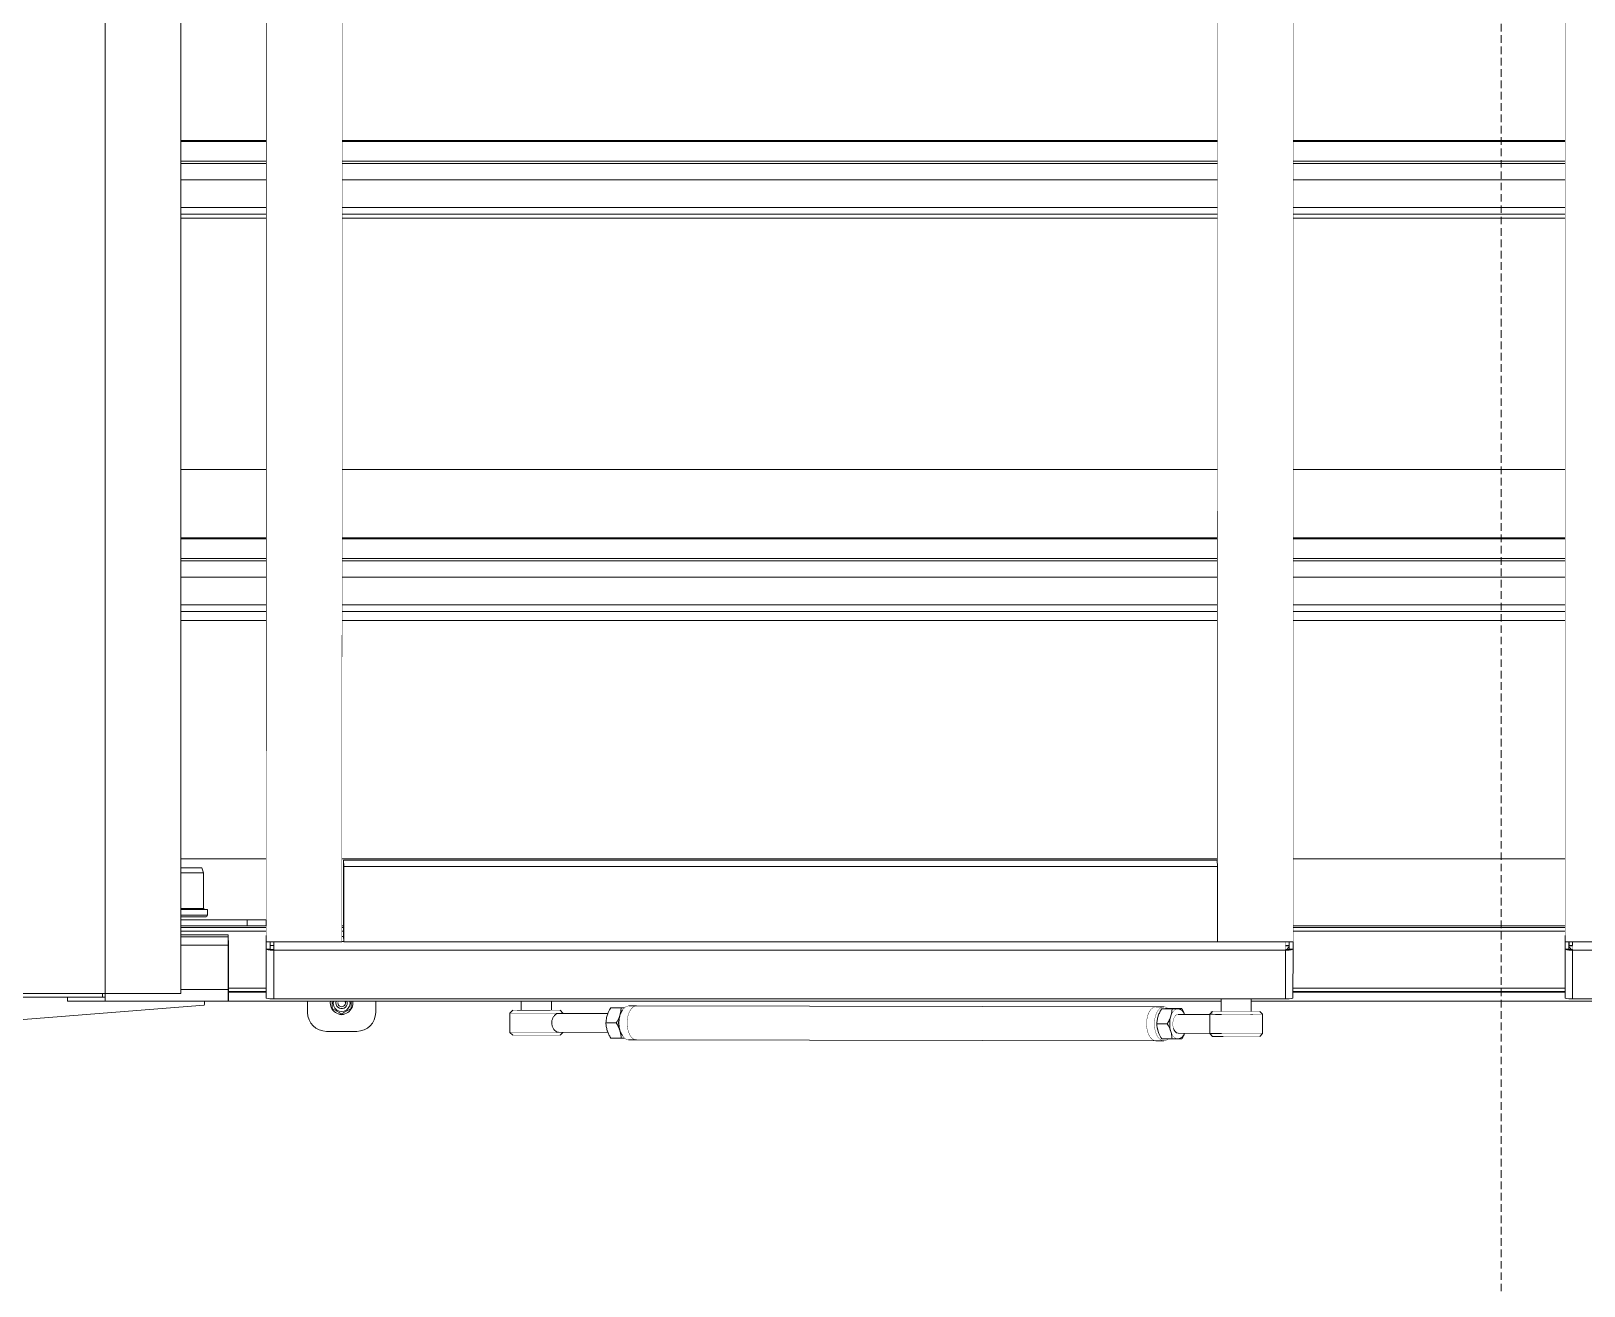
# Model space of a CAD drawing. Header units: millimetres. Extents: x -16985 to -606, y 2122 to 9380.
# Drawn here: x -13073 to -12252, y 4606 to 5269 of the extents above; entities that cross this region are included whole.
import ezdxf

# ---------------------------------------------------------------- set-up
doc = ezdxf.new("R2010")
doc.units = ezdxf.units.MM
for name, pattern in [('K5LT32768', [0]), ('K5LT_DASHED', [6, 4, -2]), ('K5LT_THIN', [0])]:
    doc.linetypes.add(name, pattern=pattern)

msp = doc.modelspace()

# ---------------------------------------------------------------- linework, layer by layer
at = {"color": 7, "linetype": 'K5LT_DASHED', "lineweight": 18}
msp.add_line((-12295.4206714465, 8086.795461606659), (-12295.4206714465, 4065.413253074907), dxfattribs=at)
at = {"color": 7, "linetype": 'K5LT_THIN', "lineweight": 18}
for p, q in [((-13033.5542085711, 4760.1868339749), (-13033.5542085711, 5798.1868339749)), ((-12993.5542085711, 5798.1868339749), (-12993.5542085711, 4760.1868339749)), ((-12948.3922817716, 5211.1576362704), (-12993.5542085711, 5211.1576362704)), ((-12445.3950760165, 5211.1576362704), (-12908.2922966318, 5211.1576362704)), ((-12261.5566194786, 5211.1576362704), (-12405.2950908767, 5211.1576362704)), ((-12948.3946919496, 5200.1564651318), (-12993.5542085711, 5200.1564651318)), ((-12445.3974861945, 5200.1564651318), (-12908.2946987876, 5200.1564651318)), ((-12261.5566271352, 5200.1564651318), (-12405.2974930325, 5200.1564651318)), ((-12948.4002212514, 5175.6564651318), (-12993.5542085711, 5175.6564651318)), ((-12445.4030154963, 5175.6564651318), (-12908.3002096807, 5175.6564651318)), ((-12261.5566447005, 5175.6564651318), (-12405.3030039256, 5175.6564651318)), ((-12993.5542085711, 5172.14780419), (-12948.4010313871, 5172.14780419)), ((-12948.4015040736, 5170.1097300827), (-12993.5542085711, 5170.1097300827)), ((-12445.4042983185, 5170.1097300827), (-12908.301488231, 5170.1097300827)), ((-12908.3010171187, 5172.14780419), (-12445.403825632, 5172.14780419)), ((-12261.5566487758, 5170.1097300827), (-12405.3042824759, 5170.1097300827)), ((-12405.3038113636, 5172.14780419), (-12261.5566472741, 5172.14780419)), ((-12948.4356540915, 5037.2583514995), (-12993.5542085711, 5037.2583514995)), ((-12445.4384483364, 5037.2583514995), (-12908.3355243935, 5037.2583514995)), ((-12261.5567572609, 5037.2583514995), (-12405.3383186384, 5037.2583514995)), ((-12948.4460717569, 5001.1576362704), (-12993.5542085711, 5001.1576362704)), ((-12445.4488660018, 5001.1576362704), (-12908.3459072752, 5001.1576362704)), ((-12261.5567903547, 5001.1576362704), (-12405.3487015201, 5001.1576362704)), ((-12948.4493432165, 4990.1564651318), (-12993.5542085711, 4990.1564651318)), ((-12445.4521374614, 4990.1564651318), (-12908.3491678067, 4990.1564651318)), ((-12261.556800747, 4990.1564651318), (-12405.3519620516, 4990.1564651318)), ((-12948.4567915158, 4965.6564651318), (-12993.5542085711, 4965.6564651318)), ((-12993.5542085711, 4962.14780419), (-12948.4578765752, 4962.14780419)), ((-12908.3576726491, 4962.14780419), (-12445.4606708201, 4962.14780419)), ((-12445.4595857607, 4965.6564651318), (-12908.3565912166, 4965.6564651318)), ((-12405.360466894, 4962.14780419), (-12261.5568278548, 4962.14780419)), ((-12261.5568244079, 4965.6564651318), (-12405.3593854615, 4965.6564651318)), ((-12948.4593504175, 4957.4056458266), (-12993.5542085711, 4957.4056458266)), ((-12445.4621446624, 4957.4056458266), (-12908.3591415646, 4957.4056458266)), ((-12261.5568325367, 4957.4056458266), (-12405.3619358095, 4957.4056458266)), ((-12948.5016100342, 4831.3716075023), (-12993.5542085711, 4831.3716075023)), ((-12445.5044042791, 4831.3716075023), (-12908.4012597079, 4831.3716075023)), ((-12907.5166943245, 4790.8439501392), (-12907.5021134316, 4830.6040351501)), ((-12907.5021134316, 4830.6040351501), (-12907.4027169058, 4827.3232124705)), ((-12907.5021134316, 4830.6040351501), (-12445.504679915, 4830.6040351543)), ((-12445.504679915, 4830.6040351543), (-12445.4052833892, 4827.3232124747)), ((-12261.5569667809, 4831.3716075023), (-12405.4040539528, 4831.3716075023)), ((-12982.5542085708, 4826.6868339749), (-12993.5542085711, 4826.6868339749)), ((-12981.5542085708, 4823.9393565555), (-12993.5542085711, 4823.9393565555)), ((-12981.5542085708, 4823.9393565555), (-12982.5542085708, 4826.6868339749)), ((-12981.5542085708, 4805.1868339749), (-12981.5542085708, 4823.9393565555)), ((-12907.5093388448, 4792.6132328777), (-12907.4962160412, 4828.3973093876)), ((-12907.4962160412, 4828.3973093876), (-12907.4100723855, 4825.553929732)), ((-12907.4231951892, 4789.7698532221), (-12907.4100723855, 4825.553929732)), ((-12907.4172977988, 4787.5631274596), (-12907.4027169058, 4827.3232124705)), ((-12907.4027169058, 4827.3232124705), (-12445.4052833892, 4827.3232124747)), ((-12445.4052833892, 4827.3232124747), (-12445.4198642822, 4787.5631274638)), ((-12993.5542085711, 4804.6868339749), (-12979.5542085708, 4804.6868339749)), ((-12979.5542085708, 4801.6868339749), (-12979.5542085708, 4804.6868339749)), ((-12958.5542085711, 4799.1868339749), (-12993.5542085711, 4799.1868339749)), ((-12948.5542085711, 4799.1868339749), (-12958.5542085711, 4799.1868339749)), ((-12948.5542085711, 4795.9868339749), (-12948.5542085711, 4799.1868339749)), ((-12948.5145470627, 4795.9868339749), (-12993.5542085711, 4795.9868339749)), ((-12948.5145814929, 4795.8943501869), (-12993.5542085711, 4795.8943501869)), ((-12948.5148505778, 4795.1718524223), (-12993.5542085711, 4795.1718524223)), ((-12948.5156192105, 4793.1109594041), (-12993.5542085711, 4793.1109594041)), ((-12968.5542085711, 4791.1868339749), (-12993.5542085711, 4791.1868339749)), ((-12993.5542085711, 4790.1868339749), (-12968.5542085711, 4790.1868339749)), ((-12968.5542085711, 4791.1868339749), (-12968.5542085711, 4790.1868339749)), ((-12968.5542085711, 4790.1868339749), (-12968.5542085711, 4785.8318181002)), ((-12968.5542085711, 4788.1868339749), (-12968.3742085711, 4788.1868339749)), ((-12968.3742085711, 4786.0651595744), (-12968.3742085711, 4788.1868339749)), ((-12948.516466563, 4790.8439501385), (-12948.4170945237, 4787.4970303025)), ((-12948.5036085862, 4790.4108844799), (-12948.5043359958, 4790.4108844799)), ((-12948.5028857176, 4790.3865377612), (-12948.420406925, 4787.6085942973)), ((-12907.503574072, 4790.4108844803), (-12908.4162279522, 4790.4108844803)), ((-12907.5158629626, 4793.1109594041), (-12908.4152218975, 4793.1109594041)), ((-12907.5151071881, 4795.1718524223), (-12908.414455844, 4795.1718524223)), ((-12907.5148422323, 4795.8943501869), (-12908.4141876619, 4795.8943501869)), ((-12907.5148083165, 4795.9868339749), (-12908.4141533472, 4795.9868339749)), ((-12907.5166943245, 4790.8439501392), (-12907.4172977988, 4787.5631274596)), ((-12907.5093388448, 4792.6132328777), (-12907.4231951892, 4789.7698532221)), ((-12907.4221524596, 4792.6132328777), (-12907.5093388448, 4792.6132328777)), ((-12261.5570112829, 4793.1109594041), (-12405.4180161424, 4793.1109594041)), ((-12261.5570088412, 4795.1718524223), (-12405.4172500889, 4795.1718524223)), ((-12261.5570079865, 4795.8943501869), (-12405.4169819068, 4795.8943501869)), ((-12261.5570078771, 4795.9868339749), (-12405.4169475921, 4795.9868339749)), ((-12261.5570139747, 4790.843880549), (-12261.556698328, 4787.4967386753)), ((-12261.5569708363, 4790.3864378263), (-12261.5567088495, 4787.608310071)), ((-12968.5542085711, 4786.0651595744), (-12968.3742085711, 4786.0651595744)), ((-12968.5542085711, 4762.3694165686), (-12968.5542085711, 4785.8318181002)), ((-12968.3742085711, 4762.6027580428), (-12968.3742085711, 4786.0651595744)), ((-12948.5172543608, 4786.9459840586), (-12948.5245243447, 4767.5180297897)), ((-12948.4315629104, 4757.795876749), (-12948.4218943897, 4783.6335652908)), ((-12948.420406925, 4787.6085942973), (-12948.4218943897, 4783.6335652908)), ((-12946.4219055001, 4783.6335652908), (-12948.4218943897, 4783.6335652908)), ((-12908.4173167301, 4787.4970303028), (-12948.4170945237, 4787.4970303025)), ((-12946.4204597828, 4787.4970303025), (-12946.4219055001, 4783.6335652908)), ((-12946.4172660267, 4786.9459840586), (-12946.4185101361, 4783.6212861358)), ((-12946.4169247396, 4787.4970303025), (-12946.4172660267, 4786.9459840586)), ((-12946.4106412241, 4786.7228560696), (-12946.4172660267, 4786.9459840586)), ((-12946.4106412241, 4786.7228560696), (-12946.4118053535, 4783.6118927163)), ((-12946.3768604088, 4787.4970303025), (-12946.3211623232, 4785.6210797941)), ((-12946.3211623232, 4785.6210797941), (-12946.3204603383, 4787.4970303025)), ((-12946.3211623232, 4785.6210797941), (-12944.421172878, 4785.6210797941)), ((-12944.421172878, 4785.6210797941), (-12944.4204708932, 4787.4970303025)), ((-12944.4183355258, 4757.3496207709), (-12944.4086670051, 4783.1873093127)), ((-12944.4152918078, 4783.4104373018), (-12944.4086670051, 4783.1873093127)), ((-12944.4086670051, 4783.1873093127), (-12409.4116390151, 4783.1873093176)), ((-12445.4198642822, 4787.5631274638), (-12907.4172977988, 4787.5631274596)), ((-12445.4218512325, 4787.5631274638), (-12445.4198887686, 4787.4970303073)), ((-12405.420110975, 4787.4970303076), (-12445.4198887686, 4787.4970303073)), ((-12409.4116390151, 4783.1873093176), (-12409.4213075358, 4757.3496207758)), ((-12407.5241554428, 4785.6210797989), (-12409.4133181156, 4785.6210797989)), ((-12407.523453458, 4787.4970303076), (-12407.5241554428, 4785.6210797989)), ((-12407.5236118701, 4787.0736972926), (-12407.4712679999, 4787.0736972926)), ((-12407.5202593149, 4787.4970303076), (-12407.520541389, 4787.0736972926)), ((-12407.4712679999, 4787.0736972926), (-12407.427704942, 4785.4390534493)), ((-12407.4234540135, 4787.4970303076), (-12407.4243415253, 4785.1252863439)), ((-12407.4230359041, 4784.8821995558), (-12407.423507308, 4783.5866675263)), ((-12407.4234902434, 4783.6335652957), (-12405.424910841, 4783.6335652957)), ((-12405.4345793617, 4757.7958767539), (-12405.424910841, 4783.6335652957)), ((-12405.4234651238, 4787.4970303076), (-12405.424910841, 4783.6335652957)), ((-12261.5570164774, 4786.9459162292), (-12261.5570395714, 4767.517978205)), ((-12261.556744288, 4757.7956174507), (-12261.5567135747, 4783.6332843883)), ((-12261.5567089822, 4787.4967386753), (-12261.5567135747, 4783.6332843883)), ((-12259.5567135748, 4783.6332843883), (-12261.5567135747, 4783.6332843883)), ((-12221.5566983302, 4787.4967386752), (-12261.556698328, 4787.4967386753)), ((-12259.5567089823, 4787.4967386753), (-12259.5567118016, 4785.1250042063)), ((-12259.5567094854, 4787.0735199908), (-12259.4568482089, 4787.0735199908)), ((-12259.5567091519, 4783.5863835076), (-12259.5567076544, 4784.8819144838)), ((-12259.457015394, 4787.4967386753), (-12259.4570163032, 4787.0735199908)), ((-12259.4568881198, 4787.4967386753), (-12259.4567112122, 4785.6207972297)), ((-12259.4567112122, 4785.6207972297), (-12259.4567089823, 4787.4967386753)), ((-12259.4567112122, 4785.6207972297), (-12257.5567112123, 4785.6207972297)), ((-12257.5567112123, 4785.6207972297), (-12257.5567089824, 4787.4967386753)), ((-12257.556702202, 4757.3493318675), (-12257.5566714887, 4783.1869988052)), ((-12257.5566925318, 4783.4101415967), (-12257.5566714887, 4783.1869988052)), ((-12257.5566714887, 4783.1869988052), (-11722.5566715187, 4783.1869988051)), ((-12948.5245243447, 4767.5180297897), (-12948.46735017, 4759.0012167011)), ((-12261.5570395714, 4767.517978205), (-12261.5568579631, 4759.0010373661)), ((-13033.5542085711, 4760.1868339749), (-13093.5542085711, 4760.1868339749)), ((-13035.0542085711, 4758.1868339749), (-13092.0542085711, 4758.1868339749)), ((-13053.5542085711, 4758.1861117283), (-13053.5542085711, 4756.1861117283)), ((-13033.5542085711, 4758.1861117283), (-13053.5542085711, 4758.1861117283)), ((-13053.5542085711, 4756.1861117283), (-13033.5542085711, 4756.1861117283)), ((-13035.0542085711, 4758.1868339749), (-13035.0542085711, 4760.1868339749)), ((-13033.5542085711, 4758.1868339749), (-13035.0542085711, 4758.1868339749)), ((-13033.5542085711, 4756.3145979992), (-13033.5542085711, 4760.1868339749)), ((-12993.5542085711, 4760.1868339749), (-13033.5542085711, 4760.1868339749)), ((-13033.5542085711, 4756.1861117283), (-13033.5542085711, 4756.3145979992)), ((-13033.5542085711, 4756.1861117283), (-12968.5542085711, 4756.1861117283)), ((-12968.5542085711, 4762.6027580428), (-12968.3742085711, 4762.6027580428)), ((-12968.5542085711, 4762.3694165686), (-12968.5542085711, 4756.1861117283)), ((-12968.5542085711, 4758.1861117283), (-12968.3742085711, 4758.1861117283)), ((-12948.4947462083, 4763.0822014919), (-12968.3742085711, 4763.0822014919)), ((-12968.3742085711, 4758.1861117283), (-12968.3742085711, 4762.6027580428)), ((-12968.3742085711, 4760.9864968227), (-12948.4806775439, 4760.9864968227)), ((-12968.3542085711, 4758.1868339749), (-12968.3742085711, 4758.1868339749)), ((-12968.3542085711, 4756.1868339749), (-12968.3542085711, 4760.9864968227)), ((-12443.4877860161, 4756.1868339749), (-12968.3542085711, 4756.1868339749)), ((-12948.46735017, 4759.0012167011), (-12948.4315629104, 4757.795876749)), ((-12409.4213075358, 4757.3496207758), (-12944.4183355258, 4757.3496207709)), ((-12926.5542085711, 4756.1868339749), (-12926.5542085711, 4750.1868339749)), ((-12913.55420857106, 4752.300082628967), (-12913.55420857107, 4756.186833974923)), ((-12911.5542085711, 4755.1868339749), (-12911.3826356958, 4756.1868339749)), ((-12903.55420857107, 4756.186833974923), (-12903.55420857107, 4752.300082628967)), ((-12890.5542085711, 4756.1868339749), (-12890.5542085711, 4750.1868339749)), ((-12813.5542085711, 4756.1868339749), (-12813.5542085711, 4751.3152562001)), ((-12797.5542085711, 4751.3242450239), (-12797.5542085711, 4756.1868339749)), ((-12443.4877857333, 4757.3496207755), (-12443.48778735, 4750.702484472)), ((-12427.4877873478, 4750.7114733125), (-12427.4877857333, 4757.3496207756)), ((-12239.5569138256, 4756.1868339749), (-12427.4877860161, 4756.1868339749)), ((-12405.4333854245, 4760.9864968227), (-12261.5569002994, 4760.9864968227)), ((-12261.5569449865, 4763.0822014919), (-12405.4326012072, 4763.0822014919)), ((-12261.5568579631, 4759.0010373661), (-12261.556744288, 4757.7956174507)), ((-11722.5567022319, 4757.3493318674), (-12257.556702202, 4757.3493318675)), ((-12981.325046712, 4753.9538448377), (-13379.761073392, 4722.3796033564)), ((-13379.7610733937, 4722.37960337), (-12981.3250512529, 4753.9538444697)), ((-12908.55420857106, 4749.413331283029), (-12913.55420857107, 4752.300082628978)), ((-12903.55420857106, 4752.300082628984), (-12908.55420857107, 4749.413331283023)), ((-12819.5570593546, 4749.8289732071), (-12819.5513534063, 4739.6290312685)), ((-12818.0578295782, 4751.3299422181), (-12819.5569819389, 4749.8291282541)), ((-12767.6779870394, 4749.6741237705), (-12793.8932682861, 4749.7175321485)), ((-12791.5571413249, 4749.8447916415), (-12793.0579718871, 4751.3439273855)), ((-12791.5569904682, 4749.7136636403), (-12791.5570637358, 4749.8446366813)), ((-12760.7477075767, 4752.6441254687), (-12766.2506468759, 4752.6532374697)), ((-12759.0081753989, 4752.6781711715), (-12761.13138664, 4752.681686875)), ((-12760.0658051373, 4751.3770547882), (-12760.5304957585, 4750.6316528597)), ((-12752.5795291628, 4753.6491285853), (-12756.7415252354, 4753.6560201955)), ((-12477.8877883688, 4753.1942823152), (-12752.5795291628, 4753.6491285853)), ((-12473.7257922961, 4753.187390705), (-12477.8877883688, 4753.1942823152)), ((-12474.8776258227, 4752.1707696261), (-12469.3746865236, 4752.1616576251)), ((-12469.7583655868, 4752.1992190313), (-12464.2554262877, 4752.1901070304)), ((-12449.4906011695, 4749.1472555609), (-12466.2075267579, 4749.1749361575)), ((-12449.4906397386, 4749.2162014865), (-12449.4849337903, 4739.0162595479)), ((-12447.9914099621, 4750.7171704975), (-12449.4905623228, 4749.2163565334)), ((-12421.4907217088, 4749.2320199209), (-12422.9915522711, 4750.7311556648)), ((-12421.4849381714, 4739.0319230221), (-12421.4906441197, 4749.2318649606)), ((-12916.5542085711, 4740.1868339749), (-12900.5542085711, 4740.1868339749)), ((-12819.5512758172, 4739.6288763083), (-12818.050445255, 4738.1297405643)), ((-12793.9288903236, 4739.7175774239), (-12767.7373248363, 4739.6742083155)), ((-12793.0505875639, 4738.1437257317), (-12791.5514352032, 4739.6445396958)), ((-12791.5513577875, 4739.6446947427), (-12791.5513963565, 4739.7136406682)), ((-12763.3028624411, 4744.6299463044), (-12768.8058017402, 4744.6390583054)), ((-12760.5502643814, 4738.6929434658), (-12760.088044838, 4737.94600672)), ((-12477.4327806871, 4744.1565904618), (-12471.929841388, 4744.1474784608)), ((-12466.2240851606, 4739.1749498665), (-12449.4850070579, 4739.1472325889)), ((-12449.4848562011, 4739.0161045877), (-12447.9840256389, 4737.5169688437)), ((-12422.9841679478, 4737.530954011), (-12421.4850155871, 4739.0317679751)), ((-12760.7387570696, 4736.6442165454), (-12766.2416963687, 4736.6533285464)), ((-12756.7713303603, 4735.6560448717), (-12752.6093342877, 4735.6491532616)), ((-12752.6093342877, 4735.6491532616), (-12477.9175934937, 4735.1943069915)), ((-12477.9175934937, 4735.1943069915), (-12473.755597421, 4735.1874153813)), ((-12474.8686753156, 4736.1708607028), (-12469.3657360165, 4736.1617487018))]:
    msp.add_line(p, q, dxfattribs=at)
at = {"color": 8, "linetype": 'K5LT32768', "lineweight": 15, "true_color": 0x808080}
for p, q in [((-12948.3924053222, 5210.5886569535), (-12993.5542085711, 5210.5886569535)), ((-12445.3951995671, 5210.5886569535), (-12908.2924197712, 5210.5886569535)), ((-12261.5566198711, 5210.5886569535), (-12405.2952140161, 5210.5886569535)), ((-12948.3949475922, 5199.0015090742), (-12993.5542085711, 5199.0015090742)), ((-12445.3977418371, 5199.0015090742), (-12908.2949535793, 5199.0015090742)), ((-12261.5566279474, 5199.0015090742), (-12405.2977478242, 5199.0015090742)), ((-12948.3969052245, 5190.2303579326), (-12993.5542085711, 5190.2303579326)), ((-12445.3996994694, 5190.2303579326), (-12908.2969046946, 5190.2303579326)), ((-12261.5566341663, 5190.2303579326), (-12405.2996989395, 5190.2303579326)), ((-12948.4462398469, 5000.5886569535), (-12993.5542085711, 5000.5886569535)), ((-12445.4490340918, 5000.5886569535), (-12908.3460748038, 5000.5886569535)), ((-12261.5567908886, 5000.5886569535), (-12405.3488690487, 5000.5886569535)), ((-12948.4496892948, 4989.0015090742), (-12993.5542085711, 4989.0015090742)), ((-12445.4524835397, 4989.0015090742), (-12908.3495127288, 4989.0015090742)), ((-12261.5568018464, 4989.0015090742), (-12405.3523069737, 4989.0015090742)), ((-12948.4523338179, 4980.2303579326), (-12993.5542085711, 4980.2303579326)), ((-12445.4551280628, 4980.2303579326), (-12908.3521484161, 4980.2303579326)), ((-12261.5568102472, 4980.2303579326), (-12405.354942661, 4980.2303579326)), ((-12993.5542085711, 4805.1868339749), (-12981.5542085708, 4805.1868339749)), ((-12993.5542085711, 4801.6868339749), (-12979.5542085708, 4801.6868339749)), ((-12958.5542085711, 4799.1868339749), (-12958.5542085711, 4795.9868339749)), ((-12907.5028364585, 4790.3865377616), (-12908.4162370363, 4790.3865377616)), ((-12993.5542085711, 4785.8318181002), (-12968.5542085711, 4785.8318181002)), ((-12946.4106412241, 4786.7228560696), (-12946.3538747157, 4786.7228560696)), ((-12907.4186752721, 4787.6085942976), (-12908.4172749849, 4787.6085942976)), ((-12409.4129912502, 4785.4390534493), (-12407.427704942, 4785.4390534493)), ((-12259.5567224852, 4785.4387788099), (-12257.5567044659, 4785.4387788099)), ((-12993.5542085711, 4762.3694165686), (-12968.5542085711, 4762.3694165686)), ((-12948.4822781071, 4761.2249208534), (-12968.3742085711, 4761.2249208534)), ((-12968.3742085711, 4760.6868339749), (-12968.3542085711, 4760.6868339749)), ((-12261.5569053834, 4761.2249208534), (-12405.4332962057, 4761.2249208534))]:
    msp.add_line(p, q, dxfattribs=at)
at = {"color": 7, "linetype": 'K5LT_THIN', "const_width": 0.18}
for points in [[(-12948.516466563, 4790.8439501385), (-12948.4950471385, 4849.8332833408), (-12948.4749213787, 4908.8636051173), (-12948.4560901542, 4967.9323619441), (-12948.4385542795, 5027.0369986345), (-12948.4223145133, 5086.17495845), (-12948.4073715581, 5145.3436832104), (-12948.3937260602, 5204.5406134045), (-12948.3813786099, 5263.7631883015), (-12948.3703297413, 5323.0088460608), (-12948.3605799325, 5382.2750238434), (-12948.3521296051, 5441.5591579229), (-12948.3449791247, 5500.8586837958), (-12948.3391288006, 5560.1710362929), (-12948.3345788859, 5619.4936496903), (-12948.3313295775, 5678.8239578201), (-12948.3293810157, 5738.1593941816), (-12948.328733285, 5797.4973920521)], [(-12948.4170945237, 4787.4970303025), (-12948.3956038752, 4846.6825151336), (-12948.3754111931, 4905.9091248344), (-12948.3565173509, 4965.17429739), (-12948.3389231659, 5024.4754691171), (-12948.3226293991, 5083.8100747755), (-12948.3076367555, 5143.1755476784), (-12948.2939458835, 5202.5693198041), (-12948.2815573754, 5261.9888219064), (-12948.2704717671, 5321.4314836264), (-12948.2606895382, 5380.8947336029), (-12948.2522111117, 5440.3759995847), (-12948.2450368545, 5499.8727085407), (-12948.2391670769, 5559.3822867722), (-12948.2346020328, 5618.9021600235), (-12948.2313419197, 5678.4297535937), (-12948.2293868786, 5737.9624924481), (-12948.2287369941, 5797.497801329)], [(-12908.4173167301, 4787.4970303028), (-12908.3958260816, 4846.682515134), (-12908.3756333995, 4905.9091248348), (-12908.3567395573, 4965.1742973903), (-12908.3391453722, 5024.4754691175), (-12908.3228516055, 5083.8100747758), (-12908.3078589618, 5143.1755476788), (-12908.2941680899, 5202.5693198045), (-12908.2817795818, 5261.9888219068), (-12908.2706939735, 5321.4314836267), (-12908.2609117445, 5380.8947336033), (-12908.2524333181, 5440.375999585), (-12908.2452590609, 5499.8727085411), (-12908.2393892833, 5559.3822867725), (-12908.2348242392, 5618.9021600238), (-12908.2315641261, 5678.4297535941), (-12908.229609085, 5737.9624924484), (-12908.2289592004, 5797.4978013294)], [(-12445.4198887686, 4787.4970303073), (-12445.3983981201, 4846.6825151384), (-12445.378205438, 4905.9091248393), (-12445.3593115958, 4965.1742973948), (-12445.3417174108, 5024.4754691219), (-12445.325423644, 5083.8100747803), (-12445.3104310004, 5143.1755476833), (-12445.2967401284, 5202.5693198089), (-12445.2843516203, 5261.9888219113), (-12445.273266012, 5321.4314836312), (-12445.2634837831, 5380.8947336077), (-12445.2550053566, 5440.3759995895), (-12445.2478310994, 5499.8727085455), (-12445.2419613218, 5559.382286777), (-12445.2373962777, 5618.9021600283), (-12445.2341361646, 5678.4297535986), (-12445.2321811235, 5737.9624924529), (-12445.231531239, 5797.4978013338)], [(-12405.420110975, 4787.4970303076), (-12405.3986203265, 4846.6825151388), (-12405.3784276444, 4905.9091248396), (-12405.3595338022, 4965.1742973952), (-12405.3419396171, 5024.4754691223), (-12405.3256458504, 5083.8100747807), (-12405.3106532067, 5143.1755476836), (-12405.2969623348, 5202.5693198093), (-12405.2845738267, 5261.9888219116), (-12405.2734882184, 5321.4314836315), (-12405.2637059894, 5380.8947336081), (-12405.255227563, 5440.3759995898), (-12405.2480533058, 5499.8727085459), (-12405.2421835282, 5559.3822867773), (-12405.2376184841, 5618.9021600287), (-12405.234358371, 5678.4297535989), (-12405.2324033299, 5737.9624924532), (-12405.2317534453, 5797.4978013342)], [(-12261.5570139747, 4790.843880549), (-12261.556945933, 4849.8331658899), (-12261.5568820006, 4908.8634426955), (-12261.5568221801, 4967.932157444), (-12261.5567664742, 5027.0367549505), (-12261.5567148852, 5086.1746784781), (-12261.5566674155, 5145.3433698481), (-12261.5566240671, 5204.540269551), (-12261.5565848417, 5263.7628168571), (-12261.5565497412, 5323.008449927), (-12261.5565187671, 5382.274605923), (-12261.5564919207, 5441.5587211193), (-12261.5564692031, 5500.8582310134), (-12261.5564506153, 5560.1705704369), (-12261.5564361582, 5619.4931736663), (-12261.5564258324, 5678.8234745342), (-12261.5564196382, 5738.1589065401), (-12261.5564175761, 5797.4969029617)], [(-12261.556698328, 4787.4967386753), (-12261.5566300601, 4846.6821754859), (-12261.556565915, 4905.9087400663), (-12261.5565058956, 4965.1738704036), (-12261.5564500045, 5024.4750028165), (-12261.556398244, 5083.8095720663), (-12261.5563506164, 5143.1750114679), (-12261.5563071238, 5202.5687530009), (-12261.5562677681, 5261.9882274206), (-12261.5562325509, 5321.4308643691), (-12261.5562014737, 5380.8940924865), (-12261.556174538, 5440.3753395223), (-12261.5561517449, 5499.8720324465), (-12261.5561330953, 5559.3815975608), (-12261.5561185901, 5618.9014606103), (-12261.55610823, 5678.4290468945), (-12261.5561020152, 5737.9617813788), (-12261.5560999462, 5797.4970888059)], [(-12445.504679915, 4830.6040351543), (-12445.4978413834, 4849.8332833456), (-12445.4777156236, 4908.8636051221), (-12445.458884399, 4967.9323619489), (-12445.4413485244, 5027.0369986393), (-12445.4251087582, 5086.1749584548), (-12445.410165803, 5145.3436832152), (-12445.396520305, 5204.5406134094), (-12445.3841728548, 5263.7631883063), (-12445.3731239862, 5323.0088460656), (-12445.3633741774, 5382.2750238483), (-12445.35492385, 5441.5591579277), (-12445.3477733696, 5500.8586838006), (-12445.3449829793, 5527.5160625382)], [(-12948.5028857176, 4790.3865377612), (-12948.5054338323, 4790.3969518871), (-12948.5079397578, 4790.2580266218), (-12948.5103071927, 4789.9751007854), (-12948.5124451578, 4789.5590470592), (-12948.5142714924, 4789.0258541545), (-12948.5157160115, 4788.3960123756), (-12948.5167232029, 4787.6937261889), (-12948.5172543608, 4786.9459840586)], [(-12261.5569708363, 4790.3864378263), (-12261.5569789302, 4790.3968576457), (-12261.5569868901, 4790.2579379797), (-12261.5569944101, 4789.9750174332), (-12261.5570012012, 4789.558968484), (-12261.5570070024, 4789.0257796601), (-12261.5570115908, 4788.3959411089), (-12261.5570147902, 4787.6936571726), (-12261.5570164774, 4786.9459162292)], [(-12944.4086670051, 4783.1873093127), (-12944.4086314026, 4783.9713736851), (-12944.4091063432, 4784.7424562703), (-12944.4100735751, 4785.4709247971), (-12944.4114959283, 4786.1287846284), (-12944.4133187424, 4786.69075458), (-12944.4154719678, 4787.1352384616), (-12944.4178728571, 4787.4451550071), (-12944.4184628549, 4787.4970303025)], [(-12409.4214348649, 4787.4970303076), (-12409.4208448671, 4787.4451550119), (-12409.4184439778, 4787.1352384665), (-12409.4162907524, 4786.6907545848), (-12409.4144679383, 4786.1287846333), (-12409.4130455851, 4785.4709248019), (-12409.4120783532, 4784.7424562752), (-12409.4116034126, 4783.9713736899), (-12409.4116390151, 4783.1873093176)], [(-12259.5567076544, 4784.8819144838), (-12259.5567093178, 4784.9895344071), (-12259.5567110501, 4785.0869698127), (-12259.5567118016, 4785.1250042063)], [(-12259.4569926395, 4787.4967386753), (-12259.4569930538, 4787.4291958149), (-12259.4569946124, 4787.087057487), (-12259.4569946574, 4787.0735199908)], [(-12257.5566925318, 4783.4101415967), (-12257.5566924752, 4783.8021737431), (-12257.5566932295, 4784.1877155664), (-12257.5566947656, 4784.5519509103), (-12257.5566970246, 4784.880882415), (-12257.5566999196, 4785.1618694273), (-12257.5567033393, 4785.3841137737), (-12257.5567071524, 4785.5390747287), (-12257.5567112123, 4785.6207972297)], [(-12257.5566714887, 4783.1869988052), (-12257.5566713755, 4783.971063098), (-12257.5566728841, 4784.7421467444), (-12257.5566759563, 4785.4706174323), (-12257.5566804743, 4786.1284804418), (-12257.5566862642, 4786.6904544662), (-12257.5566931037, 4787.134943159), (-12257.5567007299, 4787.444865069), (-12257.5567026039, 4787.4967386753)], [(-12910.2862593786, 4756.1868339749), (-12910.4019676361, 4755.9522008397), (-12910.5542085711, 4755.1868339749)], [(-12791.5571413249, 4749.8447916415), (-12791.7026246307, 4749.8378551589), (-12792.2050373761, 4749.8302660167), (-12793.053260534, 4749.8228462294), (-12794.2253255701, 4749.8157879654), (-12795.6908766158, 4749.8092740301), (-12797.4119566686, 4749.8034731311), (-12799.3439906593, 4749.7985355085), (-12801.4369399223, 4749.7945890441), (-12803.6365981712, 4749.7917359495), (-12805.8859954127, 4749.7900501181), (-12808.1268734399, 4749.7895752121), (-12810.3011946888, 4749.7903235314), (-12812.3526453813, 4749.7922756949), (-12814.2280940219, 4749.7953811425), (-12815.8789674761, 4749.7995594449), (-12817.2625089886, 4749.8047023861), (-12818.3428855608, 4749.8106767667), (-12819.0921160072, 4749.8173278534), (-12819.4907956526, 4749.8244833865), (-12819.5569819389, 4749.8291282541)], [(-12813.5542085711, 4751.3642921542), (-12814.2699354143, 4751.3617491929), (-12815.6595167926, 4751.3556437548), (-12816.7584930666, 4751.3489961127), (-12817.5352486898, 4751.3419975073), (-12817.9674378172, 4751.3348492757), (-12818.0426271543, 4751.3277570594), (-12817.758653641, 4751.3209248887), (-12817.1236866782, 4751.3145493126), (-12816.1559931093, 4751.3088137449), (-12814.8834117163, 4751.3038831874), (-12813.342552349, 4751.2998994833), (-12811.577742726, 4751.2969772365), (-12809.6397532069, 4751.2952005146), (-12807.5843362217, 4751.2946204308), (-12805.4706223748, 4751.295253673), (-12803.3594193651, 4751.297082024), (-12801.3114626594, 4751.3000528855), (-12799.3856682433, 4751.3040807911), (-12797.6374377159, 4751.3090498654), (-12796.1170644866, 4751.3148171572), (-12794.868286925, 4751.3212167519), (-12793.9270300878, 4751.3280645449), (-12793.3203722206, 4751.3351635376), (-12793.0657657657, 4751.342309505), (-12793.1705352871, 4751.3492968705), (-12793.6316667566, 4751.3559246205), (-12794.4358942613, 4751.3620020865), (-12795.5600816402, 4751.367354431), (-12796.9718880691, 4751.3718276767), (-12797.5542085711, 4751.3732221481)], [(-12797.5542085711, 4751.3583023773), (-12796.7871503305, 4751.3538484712), (-12796.2435604691, 4751.3482256952), (-12796.0579154776, 4751.342163698), (-12796.2373495888, 4751.3358954388), (-12796.7749672504, 4751.3296618033), (-12797.6501081172, 4751.3237023465), (-12798.8291410166, 4751.3182460871), (-12800.2667563753, 4751.313502706), (-12801.9077074414, 4751.3096544887), (-12803.6889333857, 4751.3068493201), (-12805.541982694, 4751.3051950012), (-12807.3956437206, 4751.3047551066), (-12809.1786813119, 4751.3055465411), (-12810.822574333, 4751.3075388904), (-12812.2641488972, 4751.3106555896), (-12813.4480061024, 4751.3147768657), (-12814.32865098, 4751.3197443403), (-12814.8722408414, 4751.3253671163), (-12815.0578858329, 4751.3314291135), (-12814.8784517218, 4751.3376973727), (-12814.3408340601, 4751.3439310083), (-12813.5542085711, 4751.3493902832)], [(-12756.7415252354, 4753.6560201955), (-12757.0140730608, 4753.6430260575), (-12758.0114526951, 4753.36172951), (-12758.9574514627, 4752.7240207053), (-12759.8133400628, 4751.756007517), (-12760.5440783157, 4750.4973205187), (-12761.1197497113, 4748.9994905039), (-12761.516786195, 4747.3238388095), (-12761.7189330467, 4745.5389668127), (-12761.7179143505, 4743.7179473827), (-12761.5137718118, 4741.9353332691), (-12761.1148630502, 4740.264104903), (-12760.5375194374, 4738.7726825702), (-12759.8053774885, 4737.5221252761), (-12758.948411181, 4736.5636309833), (-12758.0017048163, 4735.9364405608), (-12757.0040166642, 4735.6662312582), (-12756.7713303603, 4735.6560448717)], [(-12752.5795291628, 4753.6491285853), (-12753.3546673283, 4753.541107981), (-12754.3313676629, 4753.079235587), (-12755.236957636, 4752.272234127), (-12756.0343622879, 4751.1531423356), (-12756.6909357783, 4749.7677759622), (-12757.1797979115, 4748.1728520689), (-12757.4809346143, 4746.4336670273), (-12757.5820173147, 4744.6214232773)], [(-12752.6093342877, 4735.6491532616), (-12752.8420205915, 4735.6593396481), (-12753.8397087437, 4735.9295489507), (-12754.7864151084, 4736.5567393732), (-12755.6433814158, 4737.5152336659), (-12756.3755233647, 4738.76579096), (-12756.9528669776, 4740.2572132929), (-12757.3517757392, 4741.928441659), (-12757.5559182779, 4743.7110557726), (-12757.5569369741, 4745.5320752025), (-12757.3547901224, 4747.3169471993), (-12756.9577536386, 4748.9925988937), (-12756.382082243, 4750.4904289085), (-12755.6513439902, 4751.7491159069), (-12754.7954553901, 4752.7171290952), (-12753.8494566225, 4753.3548378998), (-12752.8520769882, 4753.6361344473), (-12752.5795291628, 4753.6491285853)], [(-12477.8877883688, 4753.1942823152), (-12478.6629265343, 4753.0862617108), (-12479.6396268688, 4752.6243893169), (-12480.545216842, 4751.8173878569), (-12481.3426214939, 4750.6982960655), (-12481.9991949843, 4749.3129296921), (-12482.4880571175, 4747.7180057988), (-12482.7891938203, 4745.9788207571), (-12482.8902765207, 4744.1665770072)], [(-12477.9175934937, 4735.1943069915), (-12478.1502797975, 4735.204493378), (-12479.1479679497, 4735.4747026806), (-12480.0946743144, 4736.101893103), (-12480.9516406218, 4737.0603873958), (-12481.6837825707, 4738.3109446899), (-12482.2611261836, 4739.8023670228), (-12482.6600349452, 4741.4735953888), (-12482.8641774838, 4743.2562095025), (-12482.8651961801, 4745.0772289324), (-12482.6630493284, 4746.8621009292), (-12482.2660128446, 4748.5377526236), (-12481.690341449, 4750.0355826384), (-12480.9596031962, 4751.2942696368), (-12480.103714596, 4752.2622828251), (-12479.1577158285, 4752.8999916297), (-12478.1603361941, 4753.1812881772), (-12477.8877883688, 4753.1942823152)], [(-12471.5495373034, 4752.2805304434), (-12472.0132014477, 4752.6367506749), (-12472.9904124598, 4753.0877645438), (-12473.9983401215, 4753.1743965671), (-12474.9957197558, 4752.8931000195), (-12475.9417185234, 4752.2553912149), (-12476.7976071235, 4751.2873780266), (-12477.5283453764, 4750.0286910283), (-12478.104016772, 4748.5308610135), (-12478.5010532558, 4746.8552093191), (-12478.7032001075, 4745.0703373222), (-12478.7021814112, 4743.2493178923), (-12478.4980388725, 4741.4667037787), (-12478.099130111, 4739.7954754126), (-12477.5217864981, 4738.3040530797), (-12476.7896445492, 4737.0534957857), (-12475.9326782417, 4736.0950014929), (-12474.985971877, 4735.4678110704), (-12473.9882837249, 4735.1976017678), (-12472.9804592555, 4735.2954359857), (-12472.003758921, 4735.7573083796), (-12471.4889472576, 4736.1652644053)], [(-12476.9417928104, 4747.4914036832), (-12476.7094015486, 4748.289320933), (-12476.6901770324, 4748.346636129)], [(-12470.0574887629, 4748.1535831889), (-12469.7357904876, 4749.0254601557), (-12469.353864301, 4749.8143434294), (-12468.9182450662, 4750.5067349984), (-12468.436386349, 4751.090787851), (-12467.9165328856, 4751.556508681), (-12467.367579513, 4751.8959288759), (-12466.7989189756, 4752.1032408619), (-12466.2202812128, 4752.1748974736)], [(-12466.2075267579, 4749.1749361575), (-12466.7204081777, 4749.0894345766), (-12467.4367705846, 4748.6587846371), (-12468.0625796307, 4747.8955886765), (-12468.5514219221, 4746.8564494478), (-12468.8670422623, 4745.6184351538), (-12468.9860325345, 4744.2733636511), (-12468.8995677745, 4742.92099274), (-12468.6140606781, 4741.661621584)], [(-12443.487787338, 4750.7515204389), (-12444.9323172078, 4750.7460039337), (-12446.1810947694, 4750.739604339), (-12447.1223516066, 4750.732756546), (-12447.7290094738, 4750.7256575533), (-12447.9836159287, 4750.7185115859), (-12447.8788464073, 4750.7115242203), (-12447.4177149378, 4750.7048964704), (-12446.6134874331, 4750.6988190044), (-12445.4893000542, 4750.6934666599), (-12444.0774936253, 4750.6889934142), (-12442.4186832468, 4750.6855279543)], [(-12440.7561547169, 4750.6947671697), (-12442.1977292811, 4750.6978838689), (-12443.3815864863, 4750.702005145), (-12444.2622313639, 4750.7069726197), (-12444.8058212253, 4750.7125953957), (-12444.9914662168, 4750.7186573928), (-12444.8120321057, 4750.7249256521), (-12444.274414444, 4750.7311592876), (-12443.4877873417, 4750.7366185718)], [(-12421.4907217088, 4749.2320199209), (-12421.5191045707, 4749.2288801263), (-12421.8431567983, 4749.2212799391), (-12422.5206717221, 4749.2137510605), (-12423.5341020614, 4749.2064884845), (-12424.8572005028, 4749.1996803081), (-12426.4556994917, 4749.1935028594), (-12428.2881987439, 4749.188116131), (-12430.3072374913, 4749.1836596365), (-12432.4605236909, 4749.1802487967), (-12434.6922883613, 4749.1779719506), (-12436.9447299697, 4749.1768880672), (-12439.1595114616, 4749.1770252186), (-12441.2792711599, 4749.1783798527), (-12443.2491084016, 4749.1809168851)], [(-12442.4186832468, 4750.6855279543), (-12440.560589873, 4750.6831699753), (-12438.5566674675, 4750.6819873119), (-12436.4645652291, 4750.6820139872), (-12434.3444691303, 4750.6832492338), (-12432.2573704758, 4750.6856575159), (-12430.2633112938, 4750.6891695516), (-12428.4196570365, 4750.693684306), (-12426.7794462802, 4750.6990718979), (-12425.3898649018, 4750.7051773361), (-12424.2908886278, 4750.7118249781), (-12423.5141330046, 4750.7188235835), (-12423.0819438773, 4750.7259718152), (-12423.0067545401, 4750.7330640314), (-12423.2907280534, 4750.7398962022), (-12423.9256950162, 4750.7462717782), (-12424.8933885852, 4750.7520073459), (-12426.1659699781, 4750.7569379034), (-12427.4877873359, 4750.7604504238)], [(-12427.4877873395, 4750.7455306491), (-12426.7207307144, 4750.7410767505), (-12426.177140853, 4750.7354539745), (-12425.9914958615, 4750.7293919773), (-12426.1709299727, 4750.7231237181), (-12426.7085476343, 4750.7168900826), (-12427.5836885012, 4750.7109306258), (-12428.7627214005, 4750.7054743664), (-12430.2003367592, 4750.7007309853), (-12431.8412878253, 4750.696882768), (-12433.6225137696, 4750.6940775994), (-12435.4755630779, 4750.6924232805), (-12437.3292241045, 4750.6919833859), (-12439.1122616958, 4750.6927748204), (-12440.7561547169, 4750.6947671697)], [(-12819.5513534063, 4739.6290312685), (-12819.4850897043, 4739.6245414479), (-12819.0864100589, 4739.6173859148), (-12818.3371796125, 4739.6107348281), (-12817.2568030403, 4739.6047604475), (-12815.8732615278, 4739.5996175063), (-12814.2223880736, 4739.595439204), (-12812.346939433, 4739.5923337563), (-12810.2954887405, 4739.5903815928), (-12808.1211674916, 4739.5896332735), (-12805.8802894645, 4739.5901081795), (-12803.6308922229, 4739.5917940109), (-12801.431233974, 4739.5946471056), (-12799.338284711, 4739.5985935699), (-12797.4062507203, 4739.6035311925), (-12795.6851706675, 4739.6093320915), (-12794.2196196219, 4739.6158460268), (-12793.0475545857, 4739.6229042908), (-12792.1993314278, 4739.6303240781), (-12791.6969186824, 4739.6379132203), (-12791.5513577875, 4739.6446947427)], [(-12757.5820173147, 4744.6214232773), (-12757.478907675, 4742.810314291), (-12757.175827016, 4741.0744870831), (-12756.6851834956, 4739.4850066234), (-12756.027064117, 4738.1069464287), (-12755.228412365, 4736.9967244453), (-12754.3219251361, 4736.1997932917), (-12753.344714124, 4735.7487794228), (-12752.6093342877, 4735.6491532616)], [(-12482.8902765207, 4744.1665770072), (-12482.787166881, 4742.3554680209), (-12482.484086222, 4740.619640813), (-12481.9934427016, 4739.0301603533), (-12481.335323323, 4737.6521001586), (-12480.536671571, 4736.5418781752), (-12479.6301843421, 4735.7449470216), (-12478.65297333, 4735.2939331527), (-12477.9175934937, 4735.1943069915)], [(-12470.0530135094, 4740.1536287272), (-12469.7303417641, 4739.2853327356), (-12469.3475353367, 4738.5006993314), (-12468.9111441514, 4737.8131538098), (-12468.4286349824, 4737.2344602653), (-12467.9082636953, 4736.7745203048), (-12467.358933987, 4736.4412036286), (-12466.7900450413, 4736.2402133775), (-12466.2113307057, 4736.1749885504)], [(-12443.2434024533, 4738.9809749465), (-12441.2735652116, 4738.9784379141), (-12439.1538055133, 4738.9770832801), (-12436.9390240214, 4738.9769461286), (-12434.686582413, 4738.978030012), (-12432.4548177426, 4738.9803068582), (-12430.301531543, 4738.983717698), (-12428.2824927956, 4738.9881741925), (-12426.4499935434, 4738.9935609208), (-12424.8514945546, 4738.9997383695), (-12423.5283961131, 4739.0065465459), (-12422.5149657738, 4739.0138091219), (-12421.83745085, 4739.0213380005), (-12421.5133986224, 4739.0289381877), (-12421.4849381714, 4739.0319230221)], [(-12793.0505875639, 4738.1437257317), (-12793.0583815973, 4738.1423846433), (-12793.3129880523, 4738.1352386759), (-12793.9196459195, 4738.1281396832), (-12794.8609027566, 4738.1212918902), (-12796.1096803182, 4738.1148922955), (-12797.6300535476, 4738.1091250037), (-12799.3782840749, 4738.1041559294), (-12801.304078491, 4738.1001280238), (-12803.3520351967, 4738.0971571623), (-12805.4632382064, 4738.0953288113), (-12807.5769520533, 4738.0946955691), (-12809.6323690385, 4738.0952756529), (-12811.5703585576, 4738.0970523748), (-12813.3351681807, 4738.0999746216), (-12814.8760275479, 4738.1039583258), (-12816.1486089409, 4738.1088888833), (-12817.1163025098, 4738.114624451), (-12817.7512694727, 4738.121000027), (-12818.035242986, 4738.1278321977), (-12818.050445255, 4738.1297405643)], [(-12422.9841679478, 4737.530954011), (-12423.0745597089, 4737.5260469535), (-12423.5067488362, 4737.5188987219), (-12424.2835044595, 4737.5119001164), (-12425.3824807335, 4737.5052524744), (-12426.7720621118, 4737.4991470362), (-12428.4122728682, 4737.4937594444), (-12430.2559271255, 4737.4892446899), (-12432.2499863074, 4737.4857326542), (-12434.3370849619, 4737.4833243721), (-12436.4571810607, 4737.4820891255), (-12438.5492832991, 4737.4820624502), (-12440.5532057047, 4737.4832451136), (-12442.4112990784, 4737.4856030926)]]:
    msp.add_lwpolyline(points, dxfattribs=at)
at = {"color": 7, "linetype": 'K5LT_THIN', "lineweight": 18}
for centre, radius, start, end in [((-12981.0542085708, 4805.1868339749), 0.5, 180, 270.0000000001043), ((-12980.5542085708, 4801.6868339749), 1, 270, 0), ((-12945.3939352435, 4792.5955053924), 9.459646239489208, 251.3314980718, 275.9784772861049), ((-12944.9079259269, 4788.1145353417), 4.729823119745722, 251.3314980718976, 275.9784772860922), ((-12483.8562639234, 4786.5839896495), 462.5543981456613, 179.8869032267, 179.9827988666), ((-13159.5784171764, 4783.9433583663), 215.1637853433545, 359.8580887626, 0.4467635245999482), ((-12409.0071619904, 4789.8545886512), 6.457251060895956, 266.349787160605, 283.6676357025007), ((-12408.421833496, 4792.3759535413), 9.241801644528081, 263.8517765220019, 288.9219021637967), ((-12448.1191397893, 4784.8194225455), 40.69615230449956, 0.088383273799544, 0.8724069843002142), ((-12258.544216106, 4792.4849324179), 9.350230683656392, 251.2049267415977, 276.0627237549024), ((-12257.8558310342, 4791.1802579367), 7.775872412809124, 257.803204395299, 272.2047177663042), ((-12986.1723379437, 4755.7566645762), 5.1716913378908, 339.5986678646017, 4.763214384995656), ((-12945.4036037642, 4766.7578168506), 9.459646239486624, 251.3314980717947, 275.9784772860956), ((-12908.5542085711, 4755.1868339749), 6.000000000002063, 170.4059317730988, 9.594068226901145), ((-12908.5542085711, 4755.1868339749), 4.500000000027111, 167.1604115931983, 12.83958840680171), ((-12908.5542085711, 4755.1868339749), 3.000000000001819, 180, 19.47122063449247), ((-12908.5542085711, 4755.1868339749), 2.000000000001819, 180, 30.00000000000678), ((-12408.4315020167, 4766.5382649995), 9.241801644525367, 263.8517765220001, 288.921902163804), ((-12258.5442468193, 4766.6472654803), 9.350230683720142, 251.2049267416953, 276.0627237548052), ((-12916.5542085711, 4750.1868339749), 10, 180, 270), ((-12908.5542085711, 4752.1868339749), 3.250000000000604, 237.4133086740847, 302.5866226936897), ((-12900.5542085711, 4750.1868339749), 10, 270, 0), ((-12749.7443446588, 4744.644421628), 12.33644978784426, 150.9659999460995, 208.8442546489989), ((-12748.3702336294, 4744.6433785974), 13.65694867995516, 163.0010218809987, 197.0630817625988), ((-12753.0801923066, 4746.0708212881), 8.73545683694021, 148.5263978362015, 162.9229656849993), ((-12456.9972125763, 4744.1609107538), 13.65694867989587, 163.0010218808987, 197.0630817626991), ((-12466.952476391, 4747.8187401077), 4.417263494002501, 17.80175429150253, 80.4587497839939), ((-12445.0859855552, 4975.3038546931), 226.1303984886607, 268.8839199802999, 270.4654237845), ((-12753.1428163184, 4743.2003756432), 8.671057123554736, 197.2012290143007, 211.3205128658003), ((-12465.566134047, 4743.7600720308), 11.74207179137335, 188.5541732251992, 200.4689684958002), ((-12465.6658699384, 4742.1033140192), 2.98109390072019, 188.5205744759037, 259.207553897516), ((-12466.7761148727, 4740.3078301404), 4.171254099576188, 277.7817001425055, 344.1591581762003), ((-12444.3812716057, 5089.7553284568), 350.7761990596946, 269.1663384743, 270.1858598576), ((-12443.5130509678, 5036.8047723552), 299.3211969528243, 269.1441384427002, 270.2108967775001)]:
    msp.add_arc(centre, radius, start, end, dxfattribs=at)
for centre, major_axis, ratio, start_param, end_param in [((-12405.9289543001, 4782.4622469795), (2.195873565926378, 2.263945211344435), 0.8964032464999999, 1.348011197859776, 1.958672094256882), ((-12261.0567264273, 4782.461975113), (2.233585612204479, -2.233369006830799), 0.8967703940999999, 1.167526235420839, 1.778176119211272)]:
    msp.add_ellipse(centre, major_axis=major_axis, ratio=ratio, start_param=start_param, end_param=end_param, dxfattribs=at)
for points, knots in [([(-12993.55420857107, 4800.686833974922), (-12992.81979642881, 4800.686833974922), (-12990.93748646248, 4800.686833974922), (-12988.23935812855, 4800.686833974922), (-12985.49209982193, 4800.686833974922), (-12983.19793805171, 4800.686833974922), (-12981.52995127827, 4800.686833974922), (-12980.62250585388, 4800.686833974922), (-12980.64637342591, 4800.686833974922), (-12980.65542329853, 4800.686833974922)], [0, 0, 0, 0, 0.096650647546393, 0.2477171422726942, 0.3987836369989868, 0.5588990953755656, 0.7256713039990604, 0.8959827269928518, 1, 1, 1, 1]), ([(-12793.92902536006, 4739.785183886207), (-12794.07136501432, 4739.771453449438), (-12794.50029577715, 4739.730077722149), (-12795.3557352605, 4740.222934539828), (-12796.32867523995, 4741.179671305914), (-12797.1182400294, 4742.578480895188), (-12797.5036805832, 4744.229575257355), (-12797.39140561156, 4745.893430794522), (-12796.8528045686, 4747.397152863952), (-12795.99303721507, 4748.637642870495), (-12794.92403463591, 4749.533656260143), (-12794.24401795623, 4749.656153540084), (-12793.90341660116, 4749.71750900501)], [0, 0, 0, 0, 0.0499938226536484, 0.1506529476883026, 0.254191917280713, 0.3631477956646836, 0.4721405791447282, 0.574737862796195, 0.6748227630563546, 0.7798115333335427, 0.8897137491533542, 1, 1, 1, 1]), ([(-12768.12299950089, 4748.647132741603), (-12768.23033834256, 4748.282761553918), (-12768.6299117379, 4746.926374337922), (-12768.73150202107, 4745.605269781889), (-12768.80580174024, 4744.639058305398)], [0, 0, 0, 0, 0.268633605055533, 1, 1, 1, 1]), ([(-12766.25064687586, 4752.653237469673), (-12766.44768792657, 4752.316984009043), (-12767.21274333961, 4751.011405657304), (-12767.73514390431, 4749.654537603225), (-12768.12299950089, 4748.647132741603)], [0, 0, 0, 0, 0.2575513451038191, 1, 1, 1, 1]), ([(-12764.28579195076, 4752.668447026387), (-12764.34574966009, 4752.668108699796), (-12764.79982882507, 4752.665546442871), (-12765.53621569929, 4752.660517111321), (-12766.01105275533, 4752.655678795577), (-12766.25064687586, 4752.653237469673)], [0, 0, 0, 0, 0.0700857677747141, 0.5307822340229575, 1, 1, 1, 1]), ([(-12761.13138663999, 4752.681686874967), (-12761.71332030972, 4752.67965198548), (-12762.88785722835, 4752.675544897415), (-12763.81700024229, 4752.670827268491), (-12764.28579195076, 4752.668447026387)], [0, 0, 0, 0, 0.4954579634770102, 1, 1, 1, 1]), ([(-12761.43050981609, 4748.636051032476), (-12761.55550604952, 4748.271709082652), (-12762.02080983534, 4746.915430705833), (-12762.76129585235, 4745.595384060535), (-12763.30286244111, 4744.629946304404)], [0, 0, 0, 0, 0.2686336050555403, 1, 1, 1, 1]), ([(-12760.74770757673, 4752.64412546868), (-12760.76517621629, 4752.307574664414), (-12760.83300206882, 4751.000841810306), (-12761.17591475413, 4749.64367655256), (-12761.43050981609, 4748.636051032476)], [0, 0, 0, 0, 0.2575513451038032, 1, 1, 1, 1]), ([(-12758.93874851355, 4752.650993755934), (-12759.00718477558, 4752.650672453316), (-12759.53538334952, 4752.648192604475), (-12760.18353444247, 4752.646018170894), (-12760.74770757673, 4752.64412546868)], [0, 0, 0, 0, 0.1295654047499823, 1, 1, 1, 1]), ([(-12477.4327806871, 4744.15659046178), (-12477.3915349814, 4744.807634690813), (-12477.30828734236, 4746.121659849403), (-12476.93720505881, 4747.479551486185), (-12476.74997844775, 4748.164664897985)], [0, 0, 0, 0, 0.4954579634770032, 1, 1, 1, 1]), ([(-12476.74997844775, 4748.164664897985), (-12476.7189875003, 4748.259638885861), (-12476.48428301119, 4748.978907676934), (-12475.92199733818, 4750.33486036087), (-12475.22786988116, 4751.555072718935), (-12474.87762582272, 4752.170769626055)], [0, 0, 0, 0, 0.0700857677747239, 0.5307822340229823, 1, 1, 1, 1]), ([(-12474.87762582272, 4752.170769626055), (-12474.62816912464, 4752.173355045057), (-12474.1246820148, 4752.178573285942), (-12473.31918034867, 4752.18349564547), (-12472.91277089762, 4752.185979182769)], [0, 0, 0, 0, 0.4954579634770106, 1, 1, 1, 1]), ([(-12472.91277089762, 4752.185979182769), (-12472.85139301692, 4752.18631515778), (-12472.38655843396, 4752.188859605426), (-12471.3903721691, 4752.193458750093), (-12470.30568098208, 4752.197287243423), (-12469.75836558685, 4752.199219031349)], [0, 0, 0, 0, 0.0700857677747193, 0.530782234023007, 1, 1, 1, 1]), ([(-12471.92984138797, 4744.147478460787), (-12471.55611871062, 4744.797972160306), (-12470.8018212628, 4746.110886166075), (-12470.30709763143, 4747.468573072254), (-12470.05748876295, 4748.153583188858)], [0, 0, 0, 0, 0.4954579634770295, 1, 1, 1, 1]), ([(-12470.05748876295, 4748.153583188858), (-12470.02791798686, 4748.248559528313), (-12469.80396891574, 4748.967846128665), (-12469.50148263338, 4750.324228999486), (-12469.41720930732, 4751.545451179963), (-12469.37468652359, 4752.161657625062)], [0, 0, 0, 0, 0.0700857677747547, 0.5307822340229902, 1, 1, 1, 1]), ([(-12469.37468652359, 4752.161657625062), (-12468.79275285386, 4752.16369251455), (-12467.61821593523, 4752.167799602616), (-12466.68907292129, 4752.172517231537), (-12466.22028121282, 4752.174897473642)], [0, 0, 0, 0, 0.4954579634770568, 1, 1, 1, 1]), ([(-12466.22028121282, 4752.174897473642), (-12466.16032350349, 4752.175235800234), (-12465.70624433851, 4752.177798057158), (-12464.96985746429, 4752.182827388709), (-12464.49502040825, 4752.187665704452), (-12464.25542628772, 4752.190107030357)], [0, 0, 0, 0, 0.0700857677747645, 0.5307822340230208, 1, 1, 1, 1]), ([(-12464.25542628772, 4752.190107030357), (-12464.05629637923, 4751.855105277655), (-12463.47028765781, 4750.869246597402), (-12463.0681522508, 4749.845300327729), (-12462.80266529946, 4749.169298243043)], [0, 0, 0, 0, 0.3398070731752125, 1, 1, 1, 1]), ([(-12768.80580174024, 4744.639058305398), (-12768.76382923369, 4743.990874760124), (-12768.67911466727, 4742.682623418829), (-12768.3065159586, 4741.329756506875), (-12768.11852424733, 4740.647178279974)], [0, 0, 0, 0, 0.4954579634769946, 1, 1, 1, 1]), ([(-12768.11852424733, 4740.647178279974), (-12768.0874272284, 4740.552539091319), (-12767.85191942556, 4739.835805843253), (-12767.28811913837, 4738.484237210541), (-12766.5926283429, 4737.2673484346), (-12766.24169636874, 4736.653328546417)], [0, 0, 0, 0, 0.0700857677747101, 0.5307822340229661, 1, 1, 1, 1]), ([(-12763.30286244111, 4744.629946304404), (-12762.92841296291, 4743.981212229617), (-12762.17264858771, 4742.671849735501), (-12761.67640853123, 4741.318778092945), (-12761.42603456253, 4740.636096570847)], [0, 0, 0, 0, 0.4954579634770007, 1, 1, 1, 1]), ([(-12761.42603456253, 4740.636096570847), (-12761.39635771496, 4740.541459733773), (-12761.1716053301, 4739.824744294985), (-12760.86760443357, 4738.473605849156), (-12760.78196776906, 4737.257726895628), (-12760.73875706961, 4736.644216545424)], [0, 0, 0, 0, 0.0700857677747337, 0.530782234022985, 1, 1, 1, 1]), ([(-12477.4327806871, 4744.15659046178), (-12477.41493634223, 4743.821531189653), (-12477.34565173082, 4742.520589538611), (-12477.00122348328, 4741.168538736061), (-12476.74550319418, 4740.164710436356)], [0, 0, 0, 0, 0.2575513451037994, 1, 1, 1, 1]), ([(-12476.74550319418, 4740.164710436356), (-12476.62010003498, 4739.801632672176), (-12476.15328145068, 4738.450060280089), (-12475.41132057006, 4737.133643614071), (-12474.8686753156, 4736.170860702799)], [0, 0, 0, 0, 0.2686336050555532, 1, 1, 1, 1]), ([(-12471.92984138797, 4744.147478460787), (-12471.73242463195, 4743.812121845021), (-12470.96591046004, 4742.510025691614), (-12470.4419943331, 4741.157677685397), (-12470.05301350938, 4740.153628727229)], [0, 0, 0, 0, 0.2575513451038469, 1, 1, 1, 1]), ([(-12470.05301350938, 4740.153628727229), (-12469.94526774194, 4739.790580200911), (-12469.54417954813, 4738.439116647999), (-12469.44111440133, 4737.123757892716), (-12469.36573601647, 4736.161748701806)], [0, 0, 0, 0, 0.2686336050555418, 1, 1, 1, 1]), ([(-12462.77527438574, 4739.169239178939), (-12462.92185428142, 4738.793887104555), (-12463.31650861449, 4737.783282465442), (-12463.88753575469, 4736.805081902672), (-12464.24647578059, 4736.190198107101)], [0, 0, 0, 0, 0.3714133696372213, 1, 1, 1, 1]), ([(-12760.73875706961, 4736.644216545424), (-12760.14030668774, 4736.646210341277), (-12759.47757221836, 4736.648418305842), (-12758.94948019572, 4736.650961261265), (-12758.89825619069, 4736.651207923506)], [0, 0, 0, 0, 0.9030017443201318, 1, 1, 1, 1]), ([(-12466.2113307057, 4736.174988550387), (-12466.27270858639, 4736.174652575375), (-12466.73754316935, 4736.17210812773), (-12467.73372943422, 4736.167508983062), (-12468.81842062123, 4736.163680489733), (-12469.36573601647, 4736.161748701807)], [0, 0, 0, 0, 0.0700857677747144, 0.5307822340229704, 1, 1, 1, 1]), ([(-12464.24647578059, 4736.190198107101), (-12464.49593247867, 4736.187612688099), (-12464.99941958852, 4736.182394447213), (-12465.80492125465, 4736.177472087687), (-12466.2113307057, 4736.174988550387)], [0, 0, 0, 0, 0.4954579634770105, 1, 1, 1, 1])]:
    msp.add_open_spline(points, degree=3, knots=knots, dxfattribs=at)

doc.saveas('drawing.dxf')
